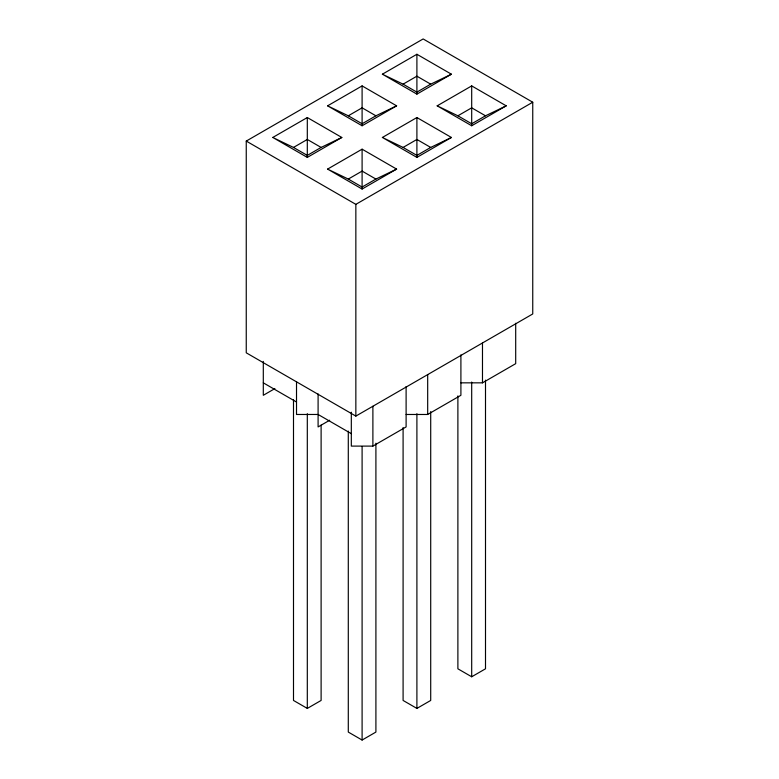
<?xml version="1.0" encoding="UTF-8"?>
<svg xmlns="http://www.w3.org/2000/svg" width="779" height="779" viewBox="0 0 779 779"><rect width="100%" height="100%" fill="white"/><g stroke="black" fill="none" stroke-linecap="round" stroke-linejoin="round"><path stroke-width="1.17" d="M246.252 141.077L423.153 38.95L532.748 102.224L532.748 313.956L355.847 416.093L246.252 352.819L246.252 141.077L355.847 204.351L532.748 102.224M272.786 137.464L307.306 117.541L341.825 137.464L307.306 157.397L272.786 137.464L293.498 147.435L307.306 155.401L321.114 147.435L341.825 137.464M327.589 105.837L362.099 85.904L396.618 105.837L362.099 125.76L327.589 105.837L348.291 115.798L362.099 123.773L375.906 115.798L396.618 105.837M382.382 74.2L416.901 54.267L451.411 74.2L416.901 94.123L382.382 74.2L403.094 84.161L416.901 92.136L430.709 84.161L451.411 74.2M293.498 147.435L307.306 139.46L321.114 147.435M348.291 115.798L362.099 107.823L375.906 115.798M403.094 84.161L416.901 76.186L430.709 84.161M327.589 169.101L362.099 149.178L396.618 169.101L362.099 189.034L327.589 169.101L348.291 179.073L362.099 187.038L375.906 179.073L396.618 169.101M382.382 137.464L416.901 117.541L451.411 137.464L416.901 157.397L382.382 137.464L403.094 147.435L416.901 155.401L430.709 147.435L451.411 137.464M437.175 105.837L471.694 85.904L506.214 105.837L471.694 125.76L437.175 105.837L457.886 115.798L471.694 123.773L485.502 115.798L506.214 105.837M348.291 179.073L362.099 171.098L375.906 179.073M403.094 147.435L416.901 139.46L430.709 147.435M457.886 115.798L471.694 107.823L485.502 115.798M274.89 388.594L263.302 395.294L263.302 361.388M329.683 420.232L318.095 426.931L318.095 393.94M351.319 412.208L351.319 446.104L372.888 446.104L406.112 426.931L406.112 386.53M406.112 414.477L427.681 414.477L460.905 395.294L460.905 354.893M460.905 382.84L482.483 382.84L515.698 363.657L515.698 323.256M293.498 399.656L293.498 700.448L307.306 708.413L321.114 700.448L321.114 425.12M348.291 431.089L348.291 732.075L362.099 740.05L375.906 732.075L375.906 443.212M403.094 427.544L403.094 700.448L416.901 708.413L430.709 700.448L430.709 411.575M457.886 395.917L457.886 668.81L471.694 676.776L485.502 668.81L485.502 380.142M263.302 382.84L296.517 402.013M351.319 433.65L318.095 414.467L296.517 414.477L296.517 381.759M482.483 342.984L482.483 382.84M471.694 85.904L471.694 125.76M471.694 382.051L471.694 676.776M427.681 374.611L427.681 414.477M416.901 54.267L416.901 94.123M416.901 117.541L416.901 157.397M416.901 413.688L416.901 708.413M372.888 406.248L372.888 446.104M362.099 85.904L362.099 125.76M362.099 149.178L362.099 189.034M362.099 446.533L362.099 740.05M355.847 204.351L355.847 416.093M307.306 117.541L307.306 157.397M307.306 413.688L307.306 708.413"/></g></svg>
